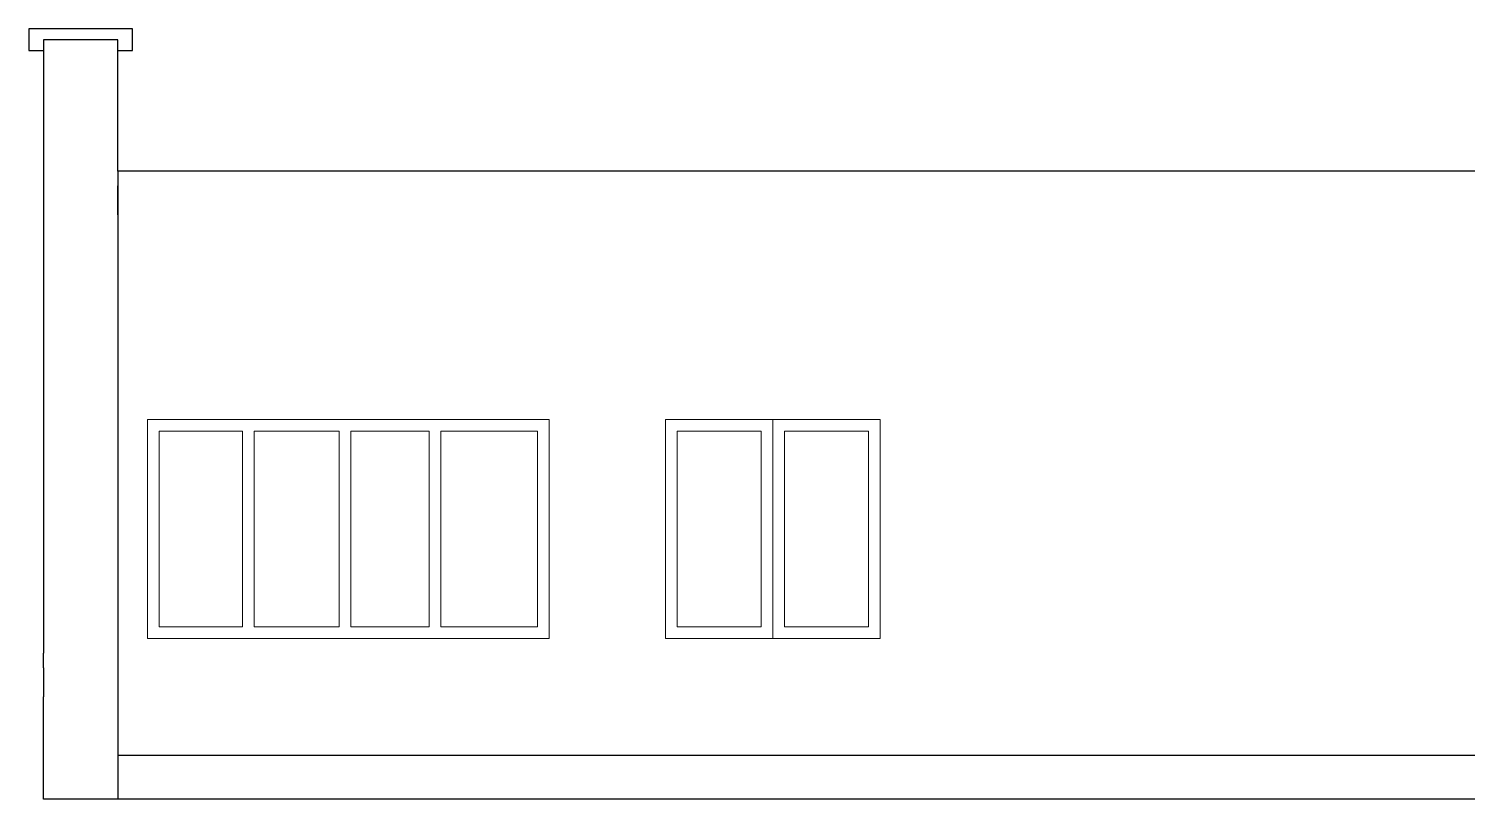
# Model space of a CAD drawing. Header units: millimetres. Extents: x -689206 to 4969298, y -1019800 to 703299.
# Drawn here: x 102676 to 112522, y -800686 to -795411 of the extents above; entities that cross this region are included whole.
import ezdxf

# ---------------------------------------------------------------- set-up
doc = ezdxf.new("R2010")
doc.units = ezdxf.units.MM
doc.layers.add('РАЗМЕРЫ', color=7, linetype='Continuous', lineweight=9)
doc.layers.add('фасад1', color=7, linetype='Continuous')

msp = doc.modelspace()

# ---------------------------------------------------------------- linework, layer by layer
at = {"layer": 'РАЗМЕРЫ', "linetype": 'ByBlock', "lineweight": 30, "ltscale": 35}
for p, q in [((102776.5, -795411.1), (102676.5, -795411.1)), ((102676.5, -795411.1), (102676.5, -795561.1)), ((103386.5, -795411.1), (102776.5, -795411.1)), ((103386.5, -795486.1), (103386.5, -795411.1)), ((103386.5, -795561.1), (103386.5, -795486.1)), ((102676.5, -795561.1), (102776.5, -795561.1)), ((103286.5, -795561.1), (103386.5, -795561.1))]:
    msp.add_line(p, q, dxfattribs=at)
at = {"layer": 'РАЗМЕРЫ', "lineweight": 30, "ltscale": 35}
for p, q in [((103286.5, -795486.1), (102776.5, -795486.1)), ((102776.5, -795486.1), (102776.5, -796386.1)), ((103286.5, -796386.1), (103286.5, -795486.1)), ((102776.5, -796386.1), (102776.5, -799686.1)), ((103286.5, -796386.1), (103286.5, -800686.1)), ((115578.7, -796386.1), (103286.5, -796386.1)), ((103286.5, -796686.1), (103286.5, -796486.1)), ((102776.5, -799786.1), (102776.5, -799686.1)), ((102776.5, -799786.1), (102776.5, -799986.1)), ((102776.5, -800686.1), (102776.5, -799986.1)), ((150788.1, -800386.1), (103286.5, -800386.1)), ((150788.1, -800686.1), (102776.5, -800686.1))]:
    msp.add_line(p, q, dxfattribs=at)
at = {"layer": 'РАЗМЕРЫ', "lineweight": 15, "ltscale": 35}
for p, q in [((103488.8, -798086.1), (103488.8, -799586.1)), ((106238.8, -798086.1), (103488.8, -798086.1)), ((104138.8, -798086.1), (106238.4, -798085.8)), ((106238.4, -798085.8), (106158.4, -798085.8)), ((106158.4, -798085.8), (106158.4, -798086.1)), ((106238.8, -799586.1), (106238.5, -798085.8)), ((106238.8, -798086.1), (106238.8, -799586.1)), ((107034.6, -799586.1), (107034.6, -798086.1)), ((107034.6, -798086.1), (108504.6, -798086.1)), ((107034.6, -798086.1), (107034.6, -799586.1)), ((107034.6, -798086.1), (108504.6, -798086.1)), ((107769.6, -799586.1), (107769.6, -798086.1)), ((108504.6, -799586.1), (108504.6, -798086.1)), ((108504.6, -798086.1), (108504.6, -799586.1)), ((103568.8, -799505.9), (103568.8, -798166.1)), ((103568.8, -798166.1), (104138.8, -798166.1)), ((104138.8, -799505.9), (104138.8, -798166.1)), ((104218.8, -799506.1), (104218.8, -798166.1)), ((104218.8, -798166.1), (104800.7, -798166.1)), ((104800.9, -799506), (104800.7, -798166.1)), ((104880.6, -798166.1), (105417.4, -798166)), ((104880.6, -798166.1), (104880.9, -799506)), ((105417.6, -799505.9), (105417.4, -798166)), ((106158.4, -798165.9), (105497.4, -798166)), ((105497.4, -798166), (105497.7, -799505.9)), ((106158.4, -798165.9), (106158.6, -799505.8)), ((107689.6, -798166.1), (107114.6, -798166.1)), ((107114.6, -798166.1), (107114.6, -799506.1)), ((107689.6, -799506.1), (107689.6, -798166.1)), ((108424.6, -798166.1), (107849.6, -798166.1)), ((107849.6, -798166.1), (107849.6, -799506.1)), ((108424.6, -799506.1), (108424.6, -798166.1)), ((104138.8, -799505.9), (103568.8, -799505.9)), ((104800.9, -799505.9), (104218.8, -799505.9)), ((105417.6, -799505.9), (104880.9, -799505.9)), ((106158.6, -799505.8), (105497.7, -799505.9)), ((107114.6, -799506.1), (107689.6, -799506.1)), ((107849.6, -799506.1), (108424.6, -799506.1)), ((106238.8, -799586.1), (103488.8, -799586.1)), ((106238.8, -799586.1), (104138.8, -799586.1)), ((107034.6, -799586.1), (108504.6, -799586.1)), ((107034.6, -799586.1), (108504.6, -799586.1)), ((108504.6, -799586.1), (108424.6, -799586.1))]:
    msp.add_line(p, q, dxfattribs=at)
at = {"layer": 'фасад1', "color": 7, "lineweight": 15}
for p, q in [((104558.8, -798086.1), (106238.8, -798086.1)), ((106238.8, -799586.1), (104558.8, -799586.1))]:
    msp.add_line(p, q, dxfattribs=at)
for points in [[(104138.8, -798166.1), (104138.8, -799505.9)], [(104138.8, -799586.1), (105070.8, -799586.1)]]:
    msp.add_lwpolyline(points, dxfattribs=at)

doc.saveas('drawing.dxf')
